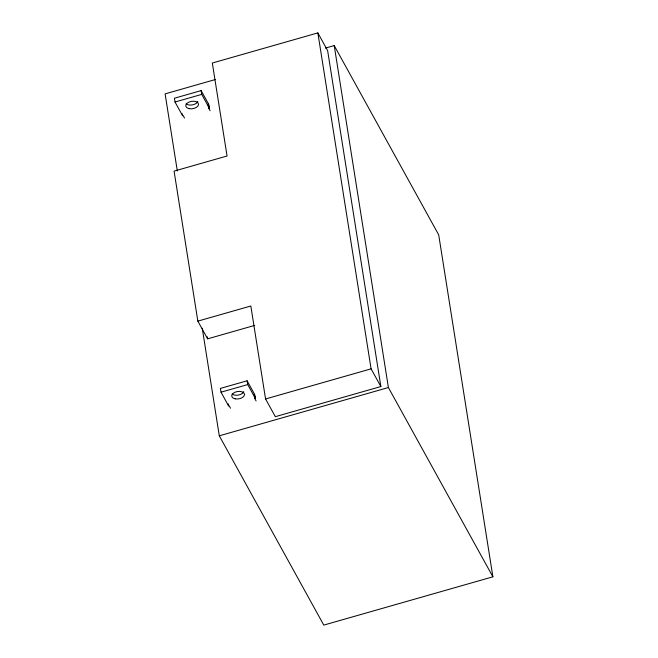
<?xml version="1.0" encoding="UTF-8"?>
<svg xmlns="http://www.w3.org/2000/svg" width="658" height="658" viewBox="0 0 658 658"><rect width="100%" height="100%" fill="white"/><g stroke="black" fill="none" stroke-linecap="round" stroke-linejoin="round"><path stroke-width="0.99" d="M197.844 321.129L250.83 306.003L265.561 398.97L275.34 416.679L380.867 386.55L327.626 50.608L317.847 32.9L212.32 63.028L227.059 156.004L174.074 171.129L197.844 321.129L207.624 338.837L254.72 325.389M215.248 79.56L165.109 93.88L177.323 170.99M325.365 48.116L334.215 45.591L438.705 234.873L492.891 576.811L323.785 625.1L219.295 435.818L202.253 328.26M208.249 105.346L208.693 108.183L209.252 108.027L208.652 104.244L201.126 90.607L174.428 98.231L175.02 102.015L182.554 115.644L183.105 115.487L184.52 118.045M175.02 102.015L201.726 94.39L209.252 108.027M208.652 104.244L208.093 104.4L209.507 106.958M254.383 396.47L254.679 398.353L255.238 398.197L254.638 394.422L247.112 380.785L220.414 388.409L221.014 392.184L228.54 405.821L229.091 405.665L230.506 408.223M221.014 392.184L247.712 384.568L255.238 398.197M254.638 394.422L254.087 394.578L255.493 397.136M265.561 398.97L371.087 368.842L380.867 386.55M219.295 435.818L388.401 387.529L492.891 576.811M208.693 108.183L210.108 110.741M254.679 398.353L256.094 400.911M334.215 45.591L388.401 387.529M317.847 32.9L371.087 368.842M201.126 90.607L201.726 94.39M247.112 380.785L247.712 384.568M182.25 113.76L182.554 115.644M228.236 403.93L228.54 405.821M207.295 336.814L207.624 338.837M243.764 391.609A6.457 3.742 -9 0 1 238.591 395.022A6.457 3.742 -9 0 1 232.101 393.986M197.778 101.431A6.457 3.742 -9 0 1 192.605 104.844A6.457 3.742 -9 0 1 186.115 103.808M235.128 398.838A6.457 3.742 -9 0 0 244.521 394.389A6.457 3.742 -9 0 0 234.725 392.349A6.457 3.742 -9 0 0 235.128 398.838M189.142 108.66A6.457 3.742 -9 0 0 198.535 104.211A6.457 3.742 -9 0 0 188.739 102.179A6.457 3.742 -9 0 0 189.142 108.66"/></g></svg>
